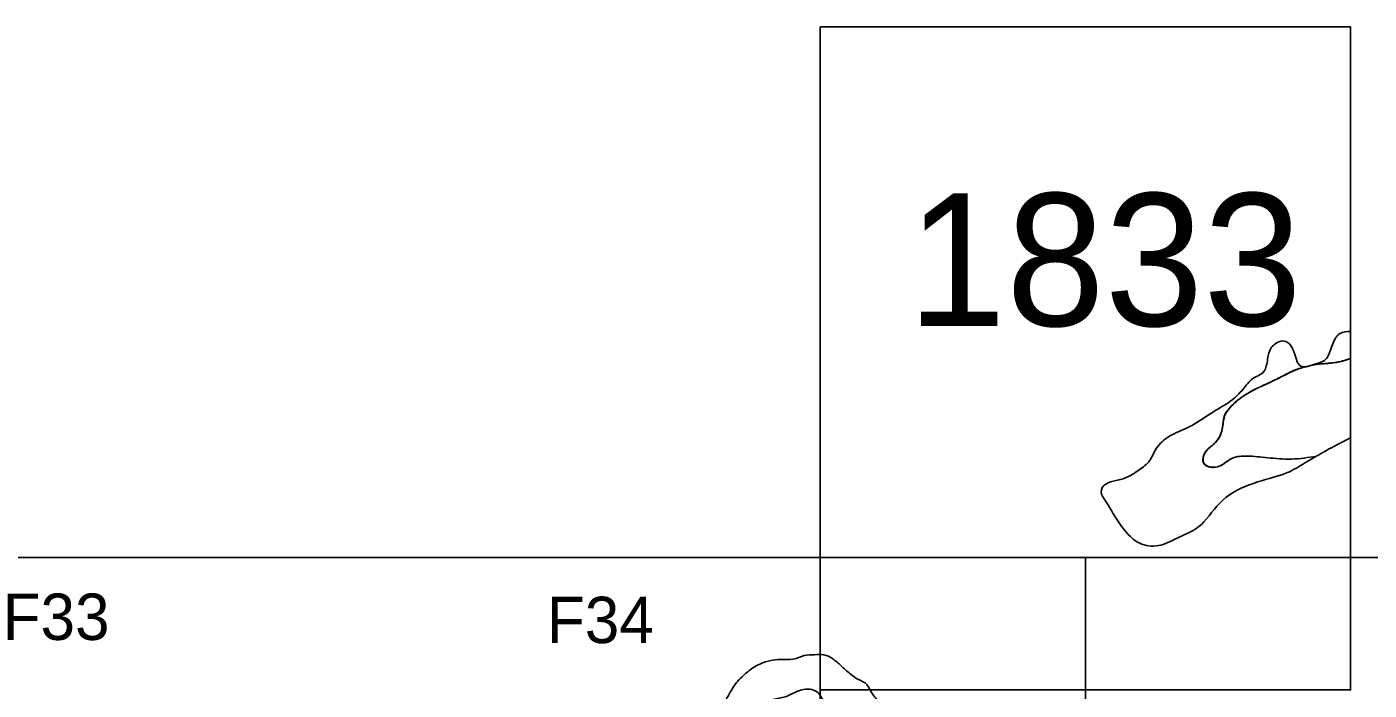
# Model space of a CAD drawing. Extents: x -471 to -328, y -279 to -247.
# Drawn here: x -437.98 to -427.86, y -256 to -251 of the extents above; entities that cross this region are included whole.
import ezdxf

# ---------------------------------------------------------------- set-up
doc = ezdxf.new("R2010")
doc.units = 0
for name, color, linetype in [('Feature Labels', 7, 'Continuous'), ('Limits of Excavation', 7, 'Continuous'), ('Quadrat Labels', 7, 'Continuous'), ('Quadrats-Mulberry Tree Planting', 7, 'Continuous'), ('Quadrats-Wheeler Box', 7, 'Continuous'), ('Structural Posts', 7, 'Continuous'), ('Treeholes', 7, 'Continuous')]:
    doc.layers.add(name, color=color, linetype=linetype)

msp = doc.modelspace()

# ---------------------------------------------------------------- linework, layer by layer
at = {"layer": 'Limits of Excavation'}
msp.add_lwpolyline([(-382, -252), (-390, -252), (-390, -256), (-392, -256), (-392, -252), (-400, -252), (-400, -256), (-402, -256), (-402, -252), (-403, -252), (-403, -251), (-407, -251), (-407, -252), (-410, -252), (-410, -255), (-428, -255), (-428, -251), (-432, -251), (-432, -255), (-446, -255)], dxfattribs=at)
at = {"layer": 'Quadrats-Mulberry Tree Planting'}
msp.add_lwpolyline([(-432, -251), (-428, -251), (-428, -256), (-432, -256)], close=True, dxfattribs=at)
at = {"layer": 'Quadrats-Wheeler Box'}
for p, q in [((-432, -255), (-440, -255)), ((-430, -255), (-432, -255)), ((-432, -255), (-432, -260)), ((-422, -255), (-430, -255)), ((-430, -255), (-430, -260))]:
    msp.add_line(p, q, dxfattribs=at)
at = {"layer": 'Structural Posts'}
for points in [[(-431.773, -255.878), (-431.798, -255.859), (-431.844, -255.817), (-431.902, -255.762), (-431.972, -255.728), (-432.041, -255.736), (-432.122, -255.733), (-432.2, -255.776), (-432.297, -255.766), (-432.381, -255.778), (-432.468, -255.805), (-432.547, -255.861), (-432.638, -255.942), (-432.697, -256.053), (-432.779, -256.186), (-432.826, -256.348), (-432.846, -256.502), (-432.805, -256.619), (-432.77, -256.703), (-432.726, -256.8), (-432.623, -256.844), (-432.504, -256.862), (-432.404, -256.933), (-432.305, -257.005), (-432.186, -257.042), (-432.042, -257.065), (-431.887, -257.053), (-431.757, -256.952), (-431.657, -256.846), (-431.583, -256.716), (-431.542, -256.6), (-431.527, -256.488), (-431.494, -256.396), (-431.499, -256.293), (-431.499, -256.192), (-431.546, -256.093), (-431.614, -256.031), (-431.641, -255.949), (-431.712, -255.925), (-431.752, -255.896), (-431.773, -255.878)], [(-432.051, -256.795), (-432.101, -256.803), (-432.194, -256.804), (-432.303, -256.743), (-432.381, -256.675), (-432.496, -256.612), (-432.461, -256.468), (-432.538, -256.354), (-432.511, -256.227), (-432.463, -256.12), (-432.368, -256.068), (-432.274, -256.061), (-432.194, -256.019), (-432.104, -255.982), (-431.996, -256.014), (-431.972, -256.122), (-431.859, -256.107), (-431.82, -256.224), (-431.713, -256.254), (-431.672, -256.351), (-431.698, -256.434), (-431.685, -256.524), (-431.706, -256.612), (-431.773, -256.674), (-431.851, -256.717), (-431.939, -256.77), (-432.01, -256.789), (-432.051, -256.795)]]:
    msp.add_open_spline(points, degree=3, dxfattribs=at)
at = {"layer": 'Treeholes'}
for p, q in [((-428, -253.5), (-428, -253.298)), ((-428, -254.098), (-428, -253.5))]:
    msp.add_line(p, q, dxfattribs=at)
for points, degree in [([(-428, -253.298), (-428.023, -253.297), (-428.093, -253.296), (-428.14, -253.401), (-428.175, -253.516), (-428.246, -253.537), (-428.29, -253.55), (-428.292, -253.551)], 3), ([(-428.343, -253.563), (-428.357, -253.565), (-428.389, -253.561), (-428.415, -253.491), (-428.431, -253.432), (-428.465, -253.377), (-428.53, -253.358), (-428.613, -253.42), (-428.626, -253.518), (-428.647, -253.619), (-428.746, -253.642), (-428.804, -253.731), (-428.901, -253.828), (-429.052, -253.909), (-429.212, -254.023), (-429.375, -254.079), (-429.473, -254.176), (-429.508, -254.279), (-429.594, -254.34), (-429.68, -254.401), (-429.77, -254.421), (-429.851, -254.439), (-429.899, -254.506), (-429.839, -254.585), (-429.778, -254.692), (-429.693, -254.818), (-429.581, -254.916), (-429.426, -254.922), (-429.297, -254.843), (-429.117, -254.779), (-428.982, -254.549), (-428.733, -254.432), (-428.483, -254.376), (-428.36, -254.297), (-428.283, -254.252), (-428.261, -254.239)], 3), ([(-428, -253.5), (-428.021, -253.508), (-428.066, -253.524), (-428.164, -253.539), (-428.241, -253.541), (-428.292, -253.551)], 3), ([(-428.046, -253.516), (-428.03, -253.511), (-428.015, -253.505), (-428, -253.5)], 2), ([(-428.343, -253.563), (-428.427, -253.588), (-428.576, -253.67), (-428.778, -253.755), (-428.893, -253.848), (-428.962, -253.934), (-428.958, -254.033), (-429.01, -254.142), (-429.101, -254.191), (-429.127, -254.298), (-429.042, -254.33), (-428.963, -254.308), (-428.897, -254.242), (-428.781, -254.232), (-428.628, -254.249), (-428.447, -254.267), (-428.316, -254.247), (-428.261, -254.239)], 3), ([(-428.588, -253.671), (-428.507, -253.632), (-428.427, -253.588), (-428.343, -253.563)], 2), ([(-428.292, -253.551), (-428.309, -253.556), (-428.327, -253.562), (-428.343, -253.563)], 2), ([(-428.292, -253.551), (-428.242, -253.541), (-428.19, -253.54), (-428.138, -253.534)], 2), ([(-428.138, -253.534), (-428.138, -253.534), (-428.113, -253.531), (-428.082, -253.526), (-428.052, -253.517), (-428.046, -253.516)], 3), ([(-428.788, -253.772), (-428.725, -253.733), (-428.656, -253.704), (-428.588, -253.671)], 2), ([(-428.913, -253.875), (-428.878, -253.836), (-428.836, -253.802), (-428.791, -253.773), (-428.788, -253.772)], 3), ([(-428.967, -254.031), (-428.96, -253.993), (-428.962, -253.934), (-428.926, -253.889), (-428.913, -253.875)], 3), ([(-429.021, -254.136), (-429.02, -254.135), (-428.994, -254.109), (-428.977, -254.073), (-428.969, -254.037)], 3), ([(-428.969, -254.037), (-428.968, -254.035), (-428.968, -254.033), (-428.967, -254.031), (-428.967, -254.031)], 3), ([(-428.261, -254.239), (-428.175, -254.19), (-428.088, -254.144), (-428, -254.098)], 2), ([(-429.089, -254.309), (-429.097, -254.304), (-429.122, -254.28), (-429.112, -254.237), (-429.098, -254.213)], 3), ([(-429.098, -254.213), (-429.079, -254.18), (-429.046, -254.162), (-429.021, -254.136)], 2), ([(-429.035, -254.322), (-429.038, -254.322), (-429.056, -254.321), (-429.076, -254.316), (-429.089, -254.309)], 3), ([(-428.929, -254.275), (-428.944, -254.286), (-428.975, -254.311), (-429.013, -254.322), (-429.035, -254.322)], 3), ([(-428.891, -254.252), (-428.904, -254.258), (-428.917, -254.266), (-428.929, -254.275)], 2), ([(-428.261, -254.239), (-428.316, -254.247), (-428.447, -254.267), (-428.628, -254.249), (-428.781, -254.232), (-428.863, -254.239), (-428.891, -254.252)], 3)]:
    msp.add_open_spline(points, degree=degree, dxfattribs=at)

# ---------------------------------------------------------------- texts
at = {"layer": 'Feature Labels'}
for s, p in [('F33', (-438.166, -255.623)), ('F34', (-434.061, -255.647))]:
    msp.add_text(s, height=0.35, dxfattribs=at).set_placement(p)
at = {"layer": 'Quadrat Labels'}
msp.add_text('1833', height=1, dxfattribs=at).set_placement((-431.341, -253.255))

doc.saveas('drawing.dxf')
